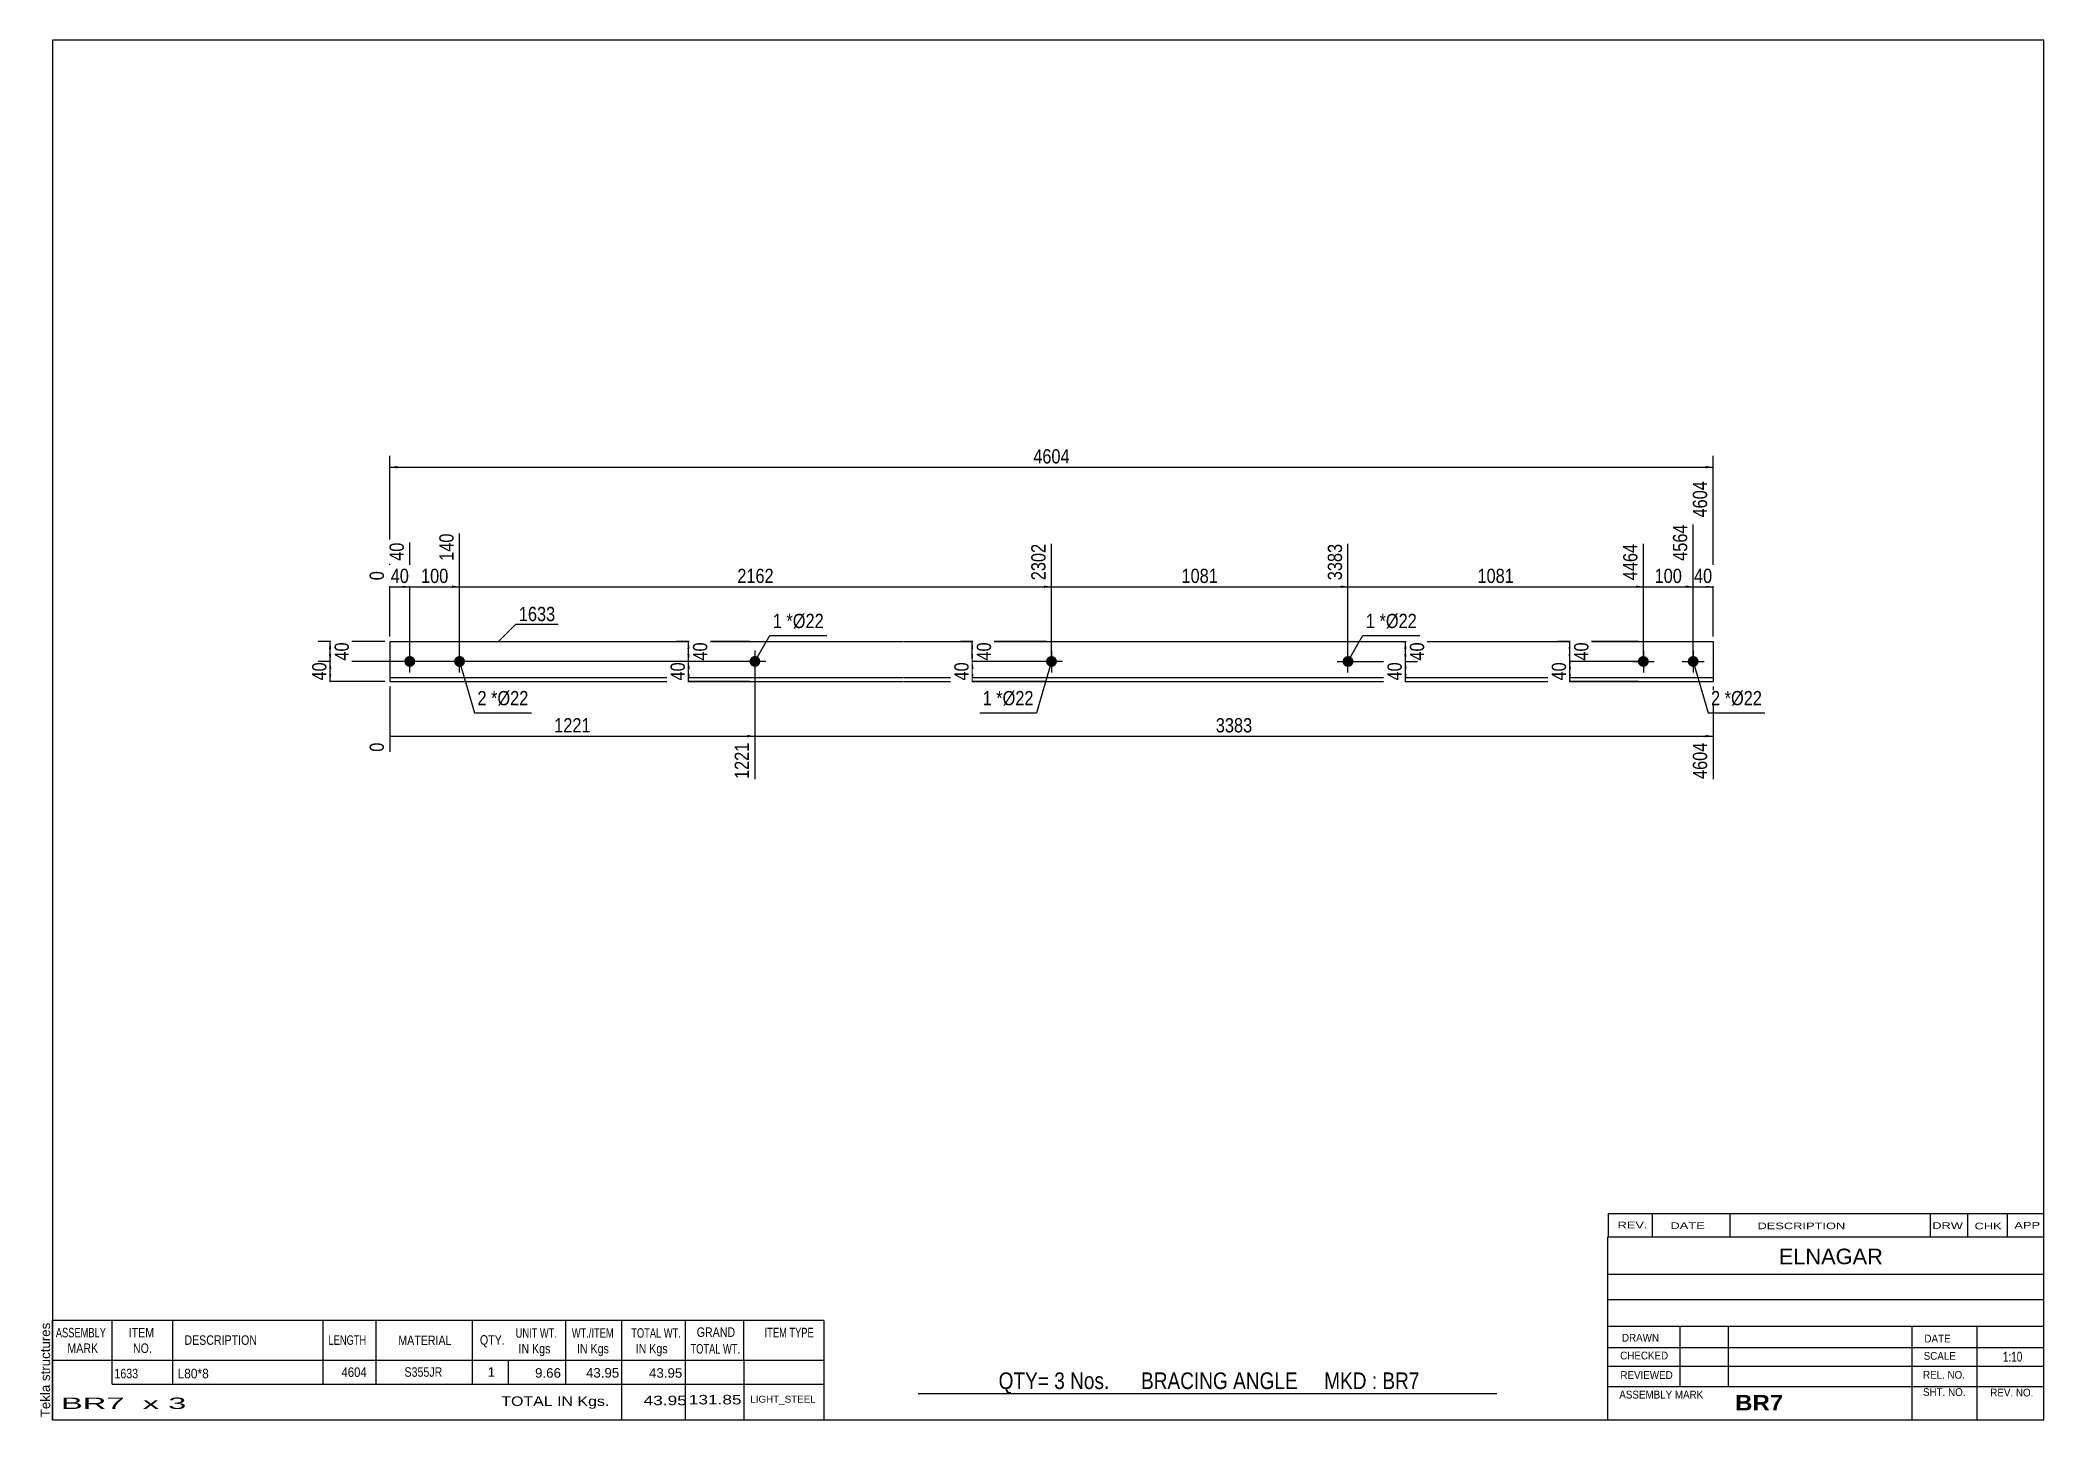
# Model space of a CAD drawing. Header units: millimetres. Extents: x 2 to 405, y 5 to 282.
import ezdxf

# ---------------------------------------------------------------- set-up
doc = ezdxf.new("R2010")
doc.units = ezdxf.units.MM
doc.styles.add('Arial', font='ARIAL.TTF', dxfattribs={"height": 0.2})
doc.styles.add('Arial Bold', font='ARIALBD.TTF', dxfattribs={"height": 0.2})
doc.styles.add('Arial Narrow', font='ARIALN.TTF', dxfattribs={"height": 0.2})

# ---------------------------------------------------------------- blocks, each defined once
blk = doc.blocks.new('Unknown-629094565-1764')
at = {"color": 5, "linetype": 'Continuous'}
for p, q in [((405, 282), (5, 282)), ((5, 282), (5, 5)), ((405, 5), (405, 282)), ((5, 5), (405, 5))]:
    blk.add_line(p, q, dxfattribs=at)
at = {"color": 174, "linetype": 'Continuous', "style": 'Arial'}
blk.add_text('Tekla structures', height=1.9102, rotation=90, dxfattribs=at).set_placement((4.5, 5.5))
blk = doc.blocks.new('Bolt-629094565-1280 - 1228')
at = {"linetype": 'Continuous'}
blk.add_hatch(color=3, dxfattribs=at).paths.add_polyline_path([(147.18, 157.25, -1), (144.98, 157.25, -1)])
at = {"color": 3, "linetype": 'Continuous'}
for p, q in [((148.28, 157.25), (143.88, 157.25)), ((146.08, 159.45), (146.08, 155.05))]:
    blk.add_line(p, q, dxfattribs=at)
blk = doc.blocks.new('Bolt-629094565-1279 - 1228')
at = {"linetype": 'Continuous'}
blk.add_hatch(color=3, dxfattribs=at).paths.add_polyline_path([(206.75, 157.25, -1), (204.55, 157.25, -1)])
at = {"color": 3, "linetype": 'Continuous'}
for p, q in [((207.85, 157.25), (203.45, 157.25)), ((205.65, 159.45), (205.65, 155.05))]:
    blk.add_line(p, q, dxfattribs=at)
blk = doc.blocks.new('Part-629094565-1275 - 1228')
at = {"color": 2, "linetype": 'Continuous'}
for p, q in [((72.75, 161.25), (116.25, 161.25)), ((72.75, 161.25), (72.75, 154.05)), ((116.35, 161.25), (175.81, 161.25)), ((175.91, 161.25), (235.38, 161.25)), ((235.48, 161.25), (294.94, 161.25)), ((295.04, 161.25), (338.54, 161.25)), ((338.54, 161.25), (338.54, 154.05)), ((72.75, 154.05), (72.75, 153.25)), ((72.75, 154.05), (116.25, 154.05)), ((72.75, 153.25), (116.25, 153.25)), ((116.35, 154.05), (175.81, 154.05)), ((116.35, 153.25), (175.81, 153.25)), ((175.91, 154.05), (235.38, 154.05)), ((175.91, 153.25), (235.38, 153.25)), ((235.48, 154.05), (294.94, 154.05)), ((235.48, 153.25), (294.94, 153.25)), ((295.04, 154.05), (338.54, 154.05)), ((295.04, 153.25), (338.54, 153.25)), ((338.54, 154.05), (338.54, 153.25))]:
    blk.add_line(p, q, dxfattribs=at)
blk = doc.blocks.new('Bolt-629094565-1276 - 1228')
at = {"linetype": 'Continuous'}
for points in [[(324.54, 158.35, -1), (324.54, 156.15, -1)], [(334.54, 158.35, -1), (334.54, 156.15, -1)]]:
    blk.add_hatch(color=3, dxfattribs=at).paths.add_polyline_path(points)
at = {"color": 3, "linetype": 'Continuous'}
for p, q in [((322.34, 157.25), (326.74, 157.25)), ((324.54, 159.45), (324.54, 155.05)), ((332.34, 157.25), (336.74, 157.25)), ((334.54, 159.45), (334.54, 155.05))]:
    blk.add_line(p, q, dxfattribs=at)
blk = doc.blocks.new('Bolt-629094565-1277 - 1228')
at = {"linetype": 'Continuous'}
for points in [[(76.75, 156.15, -1), (76.75, 158.35, -1)], [(86.75, 156.15, -1), (86.75, 158.35, -1)]]:
    blk.add_hatch(color=3, dxfattribs=at).paths.add_polyline_path(points)
at = {"color": 3, "linetype": 'Continuous'}
for p, q in [((78.95, 157.25), (74.55, 157.25)), ((76.75, 155.05), (76.75, 159.45)), ((88.95, 157.25), (84.55, 157.25)), ((86.75, 155.05), (86.75, 159.45))]:
    blk.add_line(p, q, dxfattribs=at)
blk = doc.blocks.new('Bolt-629094565-1278 - 1228')
at = {"linetype": 'Continuous'}
blk.add_hatch(color=3, dxfattribs=at).paths.add_polyline_path([(264.11, 157.25, -1), (266.31, 157.25, -1)])
at = {"color": 3, "linetype": 'Continuous'}
for p, q in [((263.01, 157.25), (267.41, 157.25)), ((265.21, 155.05), (265.21, 159.45))]:
    blk.add_line(p, q, dxfattribs=at)
blk = doc.blocks.new('StraightDimension-629094565-1334 - 1228')
at = {"linetype": 'Continuous'}
blk.add_hatch(color=7, dxfattribs=at).paths.add_polyline_path([(263.71, 172.5), (265.21, 172.25), (263.71, 172)])
at = {"color": 7, "linetype": 'Continuous'}
for p, q in [((205.65, 158.25), (205.65, 180.86)), ((265.21, 158.25), (265.21, 180.86)), ((205.65, 172.25), (265.21, 172.25))]:
    blk.add_line(p, q, dxfattribs=at)
at = {"color": 0, "linetype": 'Continuous'}
blk.add_wipeout([(264.61, 181.46), (260.41, 181.46), (260.41, 172.95), (264.61, 172.95)], dxfattribs=at)
at = {"color": 0}
blk.add_wipeout([(239.68, 172.4), (239.68, 176.6), (231.17, 176.6), (231.17, 172.4)], dxfattribs=at)
at = {"color": 3, "linetype": 'Continuous', "style": 'Arial Narrow'}
blk.add_text('3383', height=2.863, rotation=90.0002, dxfattribs=at).set_placement((264.01, 173.55))
at = {"color": 3, "style": 'Arial Narrow'}
blk.add_text('1081', height=2.863, dxfattribs=at).set_placement((231.77, 173))
blk = doc.blocks.new('StraightDimension-629094565-1314 - 1228')
at = {"linetype": 'Continuous'}
for points in [[(60.5, 155.75), (60.75, 157.25), (61, 155.75)], [(61, 154.75), (60.75, 153.25), (60.5, 154.75)]]:
    blk.add_hatch(color=7, dxfattribs=at).paths.add_polyline_path(points)
at = {"color": 7, "linetype": 'Continuous'}
for p, q in [((145.08, 157.25), (58.5, 157.25)), ((60.75, 153.25), (60.75, 157.25)), ((71.75, 153.25), (58.5, 153.25))]:
    blk.add_line(p, q, dxfattribs=at)
at = {"color": 0}
blk.add_wipeout([(60.6, 157.68), (56.4, 157.68), (56.4, 152.82), (60.6, 152.82)], dxfattribs=at)
at = {"color": 3, "style": 'Arial Narrow'}
blk.add_text('40', height=2.863, rotation=90.0002, dxfattribs=at).set_placement((60, 153.42))
blk = doc.blocks.new('StraightDimension-629094565-1288 - 1228')
at = {"linetype": 'Continuous'}
for points in [[(276.5, 159.75), (276.75, 161.25), (277, 159.75)], [(277, 158.75), (276.75, 157.25), (276.5, 158.75)]]:
    blk.add_hatch(color=7, dxfattribs=at).paths.add_polyline_path(points)
at = {"color": 7, "linetype": 'Continuous'}
for p, q in [((266.21, 161.25), (279, 161.25)), ((276.75, 157.25), (276.75, 161.25)), ((266.21, 157.25), (279, 157.25))]:
    blk.add_line(p, q, dxfattribs=at)
at = {"color": 0}
blk.add_wipeout([(281.1, 161.68), (276.9, 161.68), (276.9, 156.82), (281.1, 156.82)], dxfattribs=at)
at = {"color": 3, "style": 'Arial Narrow'}
blk.add_text('40', height=2.863, rotation=90.0002, dxfattribs=at).set_placement((280.5, 157.42))
blk = doc.blocks.new('StraightDimension-629094565-1289 - 1228')
at = {"linetype": 'Continuous'}
for points in [[(276.5, 155.75), (276.75, 157.25), (277, 155.75)], [(277, 154.75), (276.75, 153.25), (276.5, 154.75)]]:
    blk.add_hatch(color=7, dxfattribs=at).paths.add_polyline_path(points)
at = {"color": 7, "linetype": 'Continuous'}
for p, q in [((266.21, 157.25), (279.15, 157.25)), ((276.75, 153.25), (276.75, 157.25)), ((266.21, 153.25), (279.15, 153.25))]:
    blk.add_line(p, q, dxfattribs=at)
at = {"color": 0}
blk.add_wipeout([(276.6, 157.68), (272.4, 157.68), (272.4, 152.82), (276.6, 152.82)], dxfattribs=at)
at = {"color": 3, "style": 'Arial Narrow'}
blk.add_text('40', height=2.863, rotation=90.0002, dxfattribs=at).set_placement((276, 153.42))
blk = doc.blocks.new('StraightDimension-629094565-1297 - 1228')
at = {"linetype": 'Continuous'}
for points in [[(189.5, 159.75), (189.75, 161.25), (190, 159.75)], [(190, 158.75), (189.75, 157.25), (189.5, 158.75)]]:
    blk.add_hatch(color=7, dxfattribs=at).paths.add_polyline_path(points)
at = {"color": 7, "linetype": 'Continuous'}
for p, q in [((204.65, 161.25), (187.35, 161.25)), ((189.75, 157.25), (189.75, 161.25)), ((204.65, 157.25), (187.35, 157.25))]:
    blk.add_line(p, q, dxfattribs=at)
at = {"color": 0}
blk.add_wipeout([(194.1, 161.68), (189.9, 161.68), (189.9, 156.82), (194.1, 156.82)], dxfattribs=at)
at = {"color": 3, "style": 'Arial Narrow'}
blk.add_text('40', height=2.863, rotation=90.0002, dxfattribs=at).set_placement((193.5, 157.42))
blk = doc.blocks.new('StraightDimension-629094565-1298 - 1228')
at = {"linetype": 'Continuous'}
for points in [[(189.5, 155.75), (189.75, 157.25), (190, 155.75)], [(190, 154.75), (189.75, 153.25), (189.5, 154.75)]]:
    blk.add_hatch(color=7, dxfattribs=at).paths.add_polyline_path(points)
at = {"color": 7, "linetype": 'Continuous'}
for p, q in [((204.65, 157.25), (187.5, 157.25)), ((189.75, 153.25), (189.75, 157.25)), ((204.65, 153.25), (187.5, 153.25))]:
    blk.add_line(p, q, dxfattribs=at)
at = {"color": 0}
blk.add_wipeout([(189.6, 157.68), (185.4, 157.68), (185.4, 152.82), (189.6, 152.82)], dxfattribs=at)
at = {"color": 3, "style": 'Arial Narrow'}
blk.add_text('40', height=2.863, rotation=90.0002, dxfattribs=at).set_placement((189, 153.42))
blk = doc.blocks.new('StraightDimension-629094565-1369 - 1228')
at = {"linetype": 'Continuous'}
for points in [[(74.25, 196), (72.75, 196.25), (74.25, 196.5)], [(337.04, 196.5), (338.54, 196.25), (337.04, 196)]]:
    blk.add_hatch(color=7, dxfattribs=at).paths.add_polyline_path(points)
at = {"color": 7, "linetype": 'Continuous'}
for p, q in [((72.75, 162.25), (72.75, 198.5)), ((338.54, 162.25), (338.54, 198.5)), ((72.75, 196.25), (338.54, 196.25))]:
    blk.add_line(p, q, dxfattribs=at)
at = {"color": 0}
blk.add_wipeout([(209.9, 196.4), (209.9, 200.6), (201.39, 200.6), (201.39, 196.4)], dxfattribs=at)
at = {"color": 3, "style": 'Arial Narrow'}
blk.add_text('4604', height=2.863, dxfattribs=at).set_placement((201.99, 197))
blk = doc.blocks.new('StraightDimension-629094565-1305 - 1228')
at = {"linetype": 'Continuous'}
for points in [[(132.5, 159.75), (132.75, 161.25), (133, 159.75)], [(133, 158.75), (132.75, 157.25), (132.5, 158.75)]]:
    blk.add_hatch(color=7, dxfattribs=at).paths.add_polyline_path(points)
at = {"color": 7, "linetype": 'Continuous'}
for p, q in [((145.08, 161.25), (130.35, 161.25)), ((132.75, 157.25), (132.75, 161.25)), ((145.08, 157.25), (130.35, 157.25))]:
    blk.add_line(p, q, dxfattribs=at)
at = {"color": 0}
blk.add_wipeout([(137.1, 161.68), (132.9, 161.68), (132.9, 156.82), (137.1, 156.82)], dxfattribs=at)
at = {"color": 3, "style": 'Arial Narrow'}
blk.add_text('40', height=2.863, rotation=90.0002, dxfattribs=at).set_placement((136.5, 157.42))
blk = doc.blocks.new('StraightDimension-629094565-1306 - 1228')
at = {"linetype": 'Continuous'}
for points in [[(132.5, 155.75), (132.75, 157.25), (133, 155.75)], [(133, 154.75), (132.75, 153.25), (132.5, 154.75)]]:
    blk.add_hatch(color=7, dxfattribs=at).paths.add_polyline_path(points)
at = {"color": 7, "linetype": 'Continuous'}
for p, q in [((145.08, 157.25), (130.5, 157.25)), ((132.75, 153.25), (132.75, 157.25)), ((145.08, 153.25), (130.5, 153.25))]:
    blk.add_line(p, q, dxfattribs=at)
at = {"color": 0}
blk.add_wipeout([(132.6, 157.68), (128.4, 157.68), (128.4, 152.82), (132.6, 152.82)], dxfattribs=at)
at = {"color": 3, "style": 'Arial Narrow'}
blk.add_text('40', height=2.863, rotation=90.0002, dxfattribs=at).set_placement((132, 153.42))
blk = doc.blocks.new('StraightDimension-629094565-1313 - 1228')
at = {"linetype": 'Continuous'}
for points in [[(60.5, 159.75), (60.75, 161.25), (61, 159.75)], [(61, 158.75), (60.75, 157.25), (60.5, 158.75)]]:
    blk.add_hatch(color=7, dxfattribs=at).paths.add_polyline_path(points)
at = {"color": 7, "linetype": 'Continuous'}
for p, q in [((71.75, 161.25), (58.35, 161.25)), ((60.75, 157.25), (60.75, 161.25)), ((145.08, 157.25), (58.35, 157.25))]:
    blk.add_line(p, q, dxfattribs=at)
at = {"color": 0}
blk.add_wipeout([(65.1, 161.68), (60.9, 161.68), (60.9, 156.82), (65.1, 156.82)], dxfattribs=at)
at = {"color": 3, "style": 'Arial Narrow'}
blk.add_text('40', height=2.863, rotation=90.0002, dxfattribs=at).set_placement((64.5, 157.42))
blk = doc.blocks.new('StraightDimension-629094565-1323 - 1228')
at = {"linetype": 'Continuous'}
for points in [[(309.5, 159.75), (309.75, 161.25), (310, 159.75)], [(310, 158.75), (309.75, 157.25), (309.5, 158.75)]]:
    blk.add_hatch(color=7, dxfattribs=at).paths.add_polyline_path(points)
at = {"color": 7, "linetype": 'Continuous'}
for p, q in [((323.54, 161.25), (307.35, 161.25)), ((309.75, 157.25), (309.75, 161.25)), ((323.54, 157.25), (307.35, 157.25))]:
    blk.add_line(p, q, dxfattribs=at)
at = {"color": 0}
blk.add_wipeout([(314.1, 161.68), (309.9, 161.68), (309.9, 156.82), (314.1, 156.82)], dxfattribs=at)
at = {"color": 3, "style": 'Arial Narrow'}
blk.add_text('40', height=2.863, rotation=90.0002, dxfattribs=at).set_placement((313.5, 157.42))
blk = doc.blocks.new('StraightDimension-629094565-1324 - 1228')
at = {"linetype": 'Continuous'}
for points in [[(309.5, 155.75), (309.75, 157.25), (310, 155.75)], [(310, 154.75), (309.75, 153.25), (309.5, 154.75)]]:
    blk.add_hatch(color=7, dxfattribs=at).paths.add_polyline_path(points)
at = {"color": 7, "linetype": 'Continuous'}
for p, q in [((323.54, 157.25), (307.5, 157.25)), ((309.75, 153.25), (309.75, 157.25)), ((323.54, 153.25), (307.5, 153.25))]:
    blk.add_line(p, q, dxfattribs=at)
at = {"color": 0}
blk.add_wipeout([(309.6, 157.68), (305.4, 157.68), (305.4, 152.82), (309.6, 152.82)], dxfattribs=at)
at = {"color": 3, "style": 'Arial Narrow'}
blk.add_text('40', height=2.863, rotation=90.0002, dxfattribs=at).set_placement((309, 153.42))
blk = doc.blocks.new('StraightDimension-629094565-1331 - 1228')
at = {"linetype": 'Continuous'}
blk.add_hatch(color=7, dxfattribs=at).paths.add_polyline_path([(337.04, 172.5), (338.54, 172.25), (337.04, 172)])
at = {"color": 7, "linetype": 'Continuous'}
for p, q in [((338.54, 162.25), (338.54, 193.46)), ((334.54, 158.25), (334.54, 184.76)), ((334.54, 172.25), (338.54, 172.25))]:
    blk.add_line(p, q, dxfattribs=at)
at = {"color": 0, "linetype": 'Continuous'}
blk.add_wipeout([(337.94, 194.06), (333.74, 194.06), (333.74, 185.55), (337.94, 185.55)], dxfattribs=at)
at = {"color": 0}
blk.add_wipeout([(338.97, 172.4), (338.97, 176.6), (334.11, 176.6), (334.11, 172.4)], dxfattribs=at)
at = {"color": 3, "linetype": 'Continuous', "style": 'Arial Narrow'}
blk.add_text('4604', height=2.863, rotation=90.0002, dxfattribs=at).set_placement((337.34, 186.15))
at = {"color": 3, "style": 'Arial Narrow'}
blk.add_text('40', height=2.863, dxfattribs=at).set_placement((334.71, 173))
blk = doc.blocks.new('StraightDimension-629094565-1332 - 1228')
at = {"linetype": 'Continuous'}
blk.add_hatch(color=7, dxfattribs=at).paths.add_polyline_path([(333.04, 172.5), (334.54, 172.25), (333.04, 172)])
at = {"color": 7, "linetype": 'Continuous'}
for p, q in [((334.54, 158.25), (334.54, 184.76)), ((324.54, 158.25), (324.54, 180.86)), ((324.54, 172.25), (334.54, 172.25))]:
    blk.add_line(p, q, dxfattribs=at)
at = {"color": 0}
blk.add_wipeout([(332.88, 172.4), (332.88, 176.6), (326.2, 176.6), (326.2, 172.4)], dxfattribs=at)
at = {"color": 0, "linetype": 'Continuous'}
blk.add_wipeout([(333.94, 185.36), (329.74, 185.36), (329.74, 176.85), (333.94, 176.85)], dxfattribs=at)
at = {"color": 3, "linetype": 'Continuous', "style": 'Arial Narrow'}
blk.add_text('4564', height=2.863, rotation=90.0002, dxfattribs=at).set_placement((333.34, 177.45))
at = {"color": 3, "style": 'Arial Narrow'}
blk.add_text('100', height=2.863, dxfattribs=at).set_placement((326.8, 173))
blk = doc.blocks.new('StraightDimension-629094565-1333 - 1228')
at = {"linetype": 'Continuous'}
blk.add_hatch(color=7, dxfattribs=at).paths.add_polyline_path([(323.04, 172.5), (324.54, 172.25), (323.04, 172)])
at = {"color": 7, "linetype": 'Continuous'}
for p, q in [((265.21, 158.25), (265.21, 180.86)), ((324.54, 158.25), (324.54, 180.86)), ((265.21, 172.25), (324.54, 172.25))]:
    blk.add_line(p, q, dxfattribs=at)
at = {"color": 0, "linetype": 'Continuous'}
blk.add_wipeout([(323.94, 181.46), (319.74, 181.46), (319.74, 172.95), (323.94, 172.95)], dxfattribs=at)
at = {"color": 0}
blk.add_wipeout([(299.13, 172.4), (299.13, 176.6), (290.62, 176.6), (290.62, 172.4)], dxfattribs=at)
at = {"color": 3, "linetype": 'Continuous', "style": 'Arial Narrow'}
blk.add_text('4464', height=2.863, rotation=90.0002, dxfattribs=at).set_placement((323.34, 173.55))
at = {"color": 3, "style": 'Arial Narrow'}
blk.add_text('1081', height=2.863, dxfattribs=at).set_placement((291.22, 173))
blk = doc.blocks.new('StraightDimension-629094565-1335 - 1228')
at = {"linetype": 'Continuous'}
blk.add_hatch(color=7, dxfattribs=at).paths.add_polyline_path([(204.15, 172.5), (205.65, 172.25), (204.15, 172)])
at = {"color": 7, "linetype": 'Continuous'}
for p, q in [((86.75, 158.25), (86.75, 182.93)), ((205.65, 158.25), (205.65, 180.86)), ((86.75, 172.25), (205.65, 172.25))]:
    blk.add_line(p, q, dxfattribs=at)
at = {"color": 0, "linetype": 'Continuous'}
blk.add_wipeout([(205.05, 181.46), (200.85, 181.46), (200.85, 172.95), (205.05, 172.95)], dxfattribs=at)
at = {"color": 0}
blk.add_wipeout([(150.45, 172.4), (150.45, 176.6), (141.94, 176.6), (141.94, 172.4)], dxfattribs=at)
at = {"color": 3, "linetype": 'Continuous', "style": 'Arial Narrow'}
blk.add_text('2302', height=2.863, rotation=90.0002, dxfattribs=at).set_placement((204.45, 173.55))
at = {"color": 3, "style": 'Arial Narrow'}
blk.add_text('2162', height=2.863, dxfattribs=at).set_placement((142.54, 173))
blk = doc.blocks.new('StraightDimension-629094565-1336 - 1228')
at = {"linetype": 'Continuous'}
blk.add_hatch(color=7, dxfattribs=at).paths.add_polyline_path([(85.25, 172.5), (86.75, 172.25), (85.25, 172)])
at = {"color": 7, "linetype": 'Continuous'}
for p, q in [((86.75, 158.25), (86.75, 182.93)), ((76.75, 158.25), (76.75, 181.11)), ((76.75, 172.25), (86.75, 172.25))]:
    blk.add_line(p, q, dxfattribs=at)
at = {"color": 0}
blk.add_wipeout([(85.09, 172.4), (85.09, 176.6), (78.41, 176.6), (78.41, 172.4)], dxfattribs=at)
at = {"color": 0, "linetype": 'Continuous'}
blk.add_wipeout([(86.15, 183.53), (81.95, 183.53), (81.95, 176.85), (86.15, 176.85)], dxfattribs=at)
at = {"color": 3, "linetype": 'Continuous', "style": 'Arial Narrow'}
blk.add_text('140', height=2.863, rotation=90.0002, dxfattribs=at).set_placement((85.55, 177.45))
at = {"color": 3, "style": 'Arial Narrow'}
blk.add_text('100', height=2.863, dxfattribs=at).set_placement((79.01, 173))
blk = doc.blocks.new('StraightDimension-629094565-1337 - 1228')
at = {"linetype": 'Continuous'}
blk.add_hatch(color=7, dxfattribs=at).paths.add_polyline_path([(75.25, 172.5), (76.75, 172.25), (75.25, 172)])
at = {"color": 7, "linetype": 'Continuous'}
for p, q in [((76.75, 158.25), (76.75, 181.11)), ((72.75, 162.25), (72.75, 175.38)), ((72.75, 172.25), (76.75, 172.25))]:
    blk.add_line(p, q, dxfattribs=at)
at = {"color": 0}
blk.add_wipeout([(77.18, 172.4), (77.18, 176.6), (72.32, 176.6), (72.32, 172.4)], dxfattribs=at)
at = {"color": 0, "linetype": 'Continuous'}
blk.add_wipeout([(76.15, 181.71), (71.95, 181.71), (71.95, 176.85), (76.15, 176.85)], dxfattribs=at)
blk.add_wipeout([(72.15, 175.98), (67.95, 175.98), (67.95, 172.95), (72.15, 172.95)], dxfattribs=at)
at = {"color": 3, "linetype": 'Continuous', "style": 'Arial Narrow'}
for s, height, p in [('40', 2.863, (75.55, 177.45)), ('0', 2.86, (71.55, 173.55))]:
    blk.add_text(s, height=height, rotation=90.0002, dxfattribs=at).set_placement(p)
at = {"color": 3, "style": 'Arial Narrow'}
blk.add_text('40', height=2.863, dxfattribs=at).set_placement((72.92, 173))
blk = doc.blocks.new('StraightDimension-629094565-1359 - 1228')
at = {"linetype": 'Continuous'}
blk.add_hatch(color=7, dxfattribs=at).paths.add_polyline_path([(337.04, 142.5), (338.54, 142.25), (337.04, 142)])
at = {"color": 7, "linetype": 'Continuous'}
for p, q in [((146.08, 156.25), (146.08, 133.64)), ((338.54, 152.25), (338.54, 133.64)), ((146.08, 142.25), (338.54, 142.25))]:
    blk.add_line(p, q, dxfattribs=at)
at = {"color": 0}
blk.add_wipeout([(246.57, 142.4), (246.57, 146.6), (238.06, 146.6), (238.06, 142.4)], dxfattribs=at)
at = {"color": 0, "linetype": 'Continuous'}
blk.add_wipeout([(337.94, 141.55), (333.74, 141.55), (333.74, 133.04), (337.94, 133.04)], dxfattribs=at)
at = {"color": 3, "style": 'Arial Narrow'}
blk.add_text('3383', height=2.863, dxfattribs=at).set_placement((238.66, 143))
at = {"color": 3, "linetype": 'Continuous', "style": 'Arial Narrow'}
blk.add_text('4604', height=2.863, rotation=90.0002, dxfattribs=at).set_placement((337.34, 133.64))
blk = doc.blocks.new('StraightDimension-629094565-1360 - 1228')
at = {"linetype": 'Continuous'}
blk.add_hatch(color=7, dxfattribs=at).paths.add_polyline_path([(144.58, 142.5), (146.08, 142.25), (144.58, 142)])
at = {"color": 7, "linetype": 'Continuous'}
for p, q in [((146.08, 156.25), (146.08, 133.64)), ((72.75, 152.25), (72.75, 139.12)), ((72.75, 142.25), (146.08, 142.25))]:
    blk.add_line(p, q, dxfattribs=at)
at = {"color": 0}
blk.add_wipeout([(113.67, 142.4), (113.67, 146.6), (105.16, 146.6), (105.16, 142.4)], dxfattribs=at)
at = {"color": 0, "linetype": 'Continuous'}
for points in [[(72.15, 141.55), (67.95, 141.55), (67.95, 138.52), (72.15, 138.52)], [(145.48, 141.55), (141.28, 141.55), (141.28, 133.04), (145.48, 133.04)]]:
    blk.add_wipeout(points, dxfattribs=at)
at = {"color": 3, "style": 'Arial Narrow'}
blk.add_text('1221', height=2.863, dxfattribs=at).set_placement((105.76, 143))
at = {"color": 3, "linetype": 'Continuous', "style": 'Arial Narrow'}
for s, height, p in [('0', 2.86, (71.55, 139.12)), ('1221', 2.863, (144.88, 133.64))]:
    blk.add_text(s, height=height, rotation=90.0002, dxfattribs=at).set_placement(p)
blk = doc.blocks.new('CBS_BOM-629094565-2006')
at = {"color": 7, "linetype": 'Continuous'}
for p, q in [((4.97, 16.97), (4.97, 24.97)), ((4.97, 24.97), (159.89, 24.97)), ((16.97, 16.97), (16.97, 24.97)), ((29.16, 16.97), (29.16, 24.97)), ((59.32, 16.97), (59.32, 24.97)), ((70, 16.97), (70, 24.97)), ((89.32, 16.97), (89.32, 24.97)), ((108.12, 16.97), (108.12, 24.97)), ((119.33, 16.97), (119.33, 24.97)), ((132.12, 16.97), (132.12, 24.97)), ((143.87, 16.97), (143.87, 24.97)), ((159.89, 24.96), (159.89, 16.98)), ((4.97, 16.97), (159.89, 16.97)), ((4.97, 12.17), (4.97, 16.97)), ((16.97, 12.17), (16.97, 16.97)), ((29.16, 12.17), (29.16, 16.97)), ((59.32, 12.17), (59.32, 16.97)), ((70, 12.17), (70, 16.97)), ((89.32, 12.17), (89.32, 16.97)), ((96.58, 12.17), (96.58, 16.97)), ((108.12, 12.17), (108.12, 16.97)), ((119.33, 12.17), (119.33, 16.97)), ((132.12, 12.17), (132.12, 16.97)), ((143.89, 12.17), (143.89, 16.97)), ((159.89, 16.97), (159.89, 12.17)), ((4.97, 4.97), (4.97, 12.15)), ((16.97, 12.17), (159.89, 12.17)), ((119.33, 4.97), (119.33, 12.15)), ((132.12, 4.97), (132.12, 12.15)), ((143.93, 4.97), (143.93, 12.15)), ((159.89, 12.17), (159.89, 4.97)), ((4.97, 4.97), (159.89, 4.97))]:
    blk.add_line(p, q, dxfattribs=at)
at = {"color": 3, "linetype": 'Continuous', "style": 'Arial'}
for s, height, width, p in [('ASSEMBLY', 1.91, 0.7, (5.65, 21.54)), ('MARK', 1.91, 0.8, (7.97, 18.41)), ('ITEM', 1.91, 0.8, (20.3, 21.54)), ('NO.', 1.91, 0.8, (21.15, 18.41)), ('DESCRIPTION', 1.9102, 0.8, (31.48, 20.04)), ('LENGTH', 1.91, 0.7, (60.43, 20.04)), ('MATERIAL', 1.91, 0.8, (74.45, 19.99)), ('QTY.', 1.91, 0.8, (90.84, 20.07)), ('UNIT WT.', 1.91, 0.7, (98.01, 21.47)), ('IN Kgs', 1.91, 0.8, (98.59, 18.33)), ('WT./ITEM', 1.91, 0.7, (109.3, 21.47)), ('IN Kgs', 1.91, 0.8, (110.34, 18.33)), ('TOTAL WT.', 1.91, 0.7, (121.24, 21.47)), ('IN Kgs', 1.91, 0.8, (122.13, 18.33)), ('TOTAL WT.', 1.91, 0.7, (133.13, 18.29)), ('GRAND', 1.91, 0.8, (134.39, 21.63)), ('ITEM TYPE', 1.91, 0.7, (148.03, 21.55))]:
    blk.add_text(s, height=height, dxfattribs=dict(at, width=width)).set_placement(p)
at = {"color": 7, "linetype": 'Continuous', "style": 'Arial'}
for s, width, p in [('1633', 0.8, (17.43, 13.32)), ('L80*8', 0.9, (30.1, 13.32)), ('4604', 0.85, (63.04, 13.6)), ('S355JR', 0.8, (75.69, 13.63))]:
    blk.add_text(s, height=1.91, dxfattribs=dict(at, width=width)).set_placement(p)
for s, p in [('1', (92.41, 13.63)), ('9.66', (101.92, 13.44)), ('43.95', (112.14, 13.47)), ('43.95', (124.81, 13.44))]:
    blk.add_text(s, height=1.91, dxfattribs=at).set_placement(p)
at = {"color": 6, "linetype": 'Continuous', "style": 'Arial'}
for s, height, width, p in [('BR7  x 3', 2.292, 2.05, (6.69, 7.16)), ('TOTAL IN Kgs.', 1.9102, 1.2, (95.13, 7.77)), ('43.95', 1.91, 1.3, (123.72, 7.92)), ('131.85', 1.91, 1.3, (132.79, 8.08))]:
    blk.add_text(s, height=height, dxfattribs=dict(at, width=width)).set_placement(p)
blk.add_text('LIGHT_STEEL', height=1.4135, dxfattribs=at).set_placement((145.14, 8.42))
blk = doc.blocks.new('CBS_CALLOFF-629094565-2007')
at = {"color": 7, "linetype": 'Continuous'}
blk.add_line((178.88, 10.27), (295.11, 10.25), dxfattribs=at)
at = {"color": 3, "linetype": 'Continuous', "style": 'Arial Narrow'}
blk.add_text('QTY= 3 Nos.      BRACING ANGLE     MKD : BR7', height=3.3405, dxfattribs=at).set_placement((195.03, 11.16))
blk = doc.blocks.new('CBS_NAME_BLOG-629094565-2008')
at = {"color": 7, "linetype": 'Continuous'}
for p, q in [((317.41, 41.75), (404.93, 41.75)), ((317.41, 5.04), (317.41, 41.75)), ((317.41, 34.21), (404.93, 34.21)), ((317.48, 29.16), (405, 29.16)), ((317.41, 23.79), (404.93, 23.79)), ((331.93, 11.68), (331.93, 23.78)), ((341.62, 11.71), (341.62, 23.78)), ((378.53, 5.04), (378.53, 23.77)), ((391.58, 5.04), (391.58, 23.78)), ((317.42, 19.49), (405, 19.51)), ((317.41, 15.74), (404.93, 15.74)), ((317.41, 11.7), (404.93, 11.7)), ((317.41, 5), (405, 5))]:
    blk.add_line(p, q, dxfattribs=at)
at = {"color": 3, "linetype": 'Continuous', "style": 'Arial'}
blk.add_text('ELNAGAR', height=3.133, dxfattribs=at).set_placement((351.73, 36.22))
at = {"color": 3, "linetype": 'Continuous'}
for s, height, style, width, p in [('DRAWN', 1.566, 'Arial', 0.9, (320.24, 20.68)), ('DATE', 1.566, 'Arial', 0.9, (381, 20.52)), ('CHECKED', 1.566, 'Arial', 0.9, (319.89, 17.11)), ('SCALE', 1.566, 'Arial', 0.9, (380.85, 17.04)), ('1:10', 1.957, 'Arial Narrow', 0.9, (396.74, 16.68)), ('REVIEWED', 1.566, 'Arial', 0.9, (319.93, 13.19)), ('REL. NO.', 1.566, 'Arial', 0.9, (380.71, 13.24)), ('ASSEMBLY MARK', 1.5663, 'Arial', 0.9, (319.71, 9.26)), ('BR7', 3.131, 'Arial Bold', 1.1, (342.99, 6.86)), ('SHT. NO.', 1.566, 'Arial', 0.9, (380.71, 9.77)), ('REV. NO.', 1.566, 'Arial', 0.9, (394.23, 9.68))]:
    blk.add_text(s, height=height, dxfattribs=dict(at, style=style, width=width)).set_placement(p)
blk = doc.blocks.new('CBS_REVISION-629094565-2009')
at = {"color": 7, "linetype": 'Continuous'}
for p, q in [((317.49, 46.38), (404.99, 46.38)), ((317.49, 46.38), (317.49, 41.75)), ((326.29, 46.38), (326.29, 41.75)), ((341.88, 46.38), (341.88, 41.81)), ((382.14, 46.38), (382.14, 41.75)), ((389.68, 46.38), (389.68, 41.75)), ((397.63, 46.38), (397.63, 41.75)), ((317.49, 41.75), (404.99, 41.75))]:
    blk.add_line(p, q, dxfattribs=at)
at = {"color": 7, "style": 'Arial Narrow', "width": 1.7}
for s, height, p in [('REV.', 1.326, (319.35, 43.43)), ('DATE', 1.326, (329.98, 43.31)), ('DESCRIPTION', 1.3257, (347.46, 43.26)), ('DRW', 1.326, (382.57, 43.32)), ('CHK', 1.326, (391.06, 43.23)), ('APP', 1.326, (399.06, 43.38))]:
    blk.add_text(s, height=height, dxfattribs=at).set_placement(p)
blk = doc.blocks.new('Mark-629094565-1372 - 1228')
at = {"color": 0}
blk.add_wipeout([(105.97, 165.34), (105.97, 168.34), (98.66, 168.34), (98.66, 165.34)], dxfattribs=at)
blk.add_wipeout([(105.97, 165.34), (105.97, 168.34), (98.66, 168.34), (98.66, 165.34)], dxfattribs=at)
at = {"color": 7, "linetype": 'Continuous'}
for p, q in [((94.52, 161.2), (98.06, 164.74)), ((98.06, 164.74), (106.57, 164.74))]:
    blk.add_line(p, q, dxfattribs=at)
at = {"color": 3, "style": 'Arial Narrow'}
blk.add_text('1633', height=2.863, dxfattribs=at).set_placement((98.66, 165.34))
blk = doc.blocks.new('Mark-629094565-1378 - 1228')
at = {"color": 0}
blk.add_wipeout([(339.97, 148.45), (339.97, 151.45), (338.14, 151.45), (338.14, 148.45)], dxfattribs=at)
blk.add_wipeout([(339.97, 148.45), (339.97, 151.45), (338.14, 151.45), (338.14, 148.45)], dxfattribs=at)
at = {"color": 7, "linetype": 'Continuous'}
blk.add_line((334.54, 157.25), (337.54, 146.95), dxfattribs=at)
at = {"color": 0}
blk.add_wipeout([(342.15, 148.45), (342.15, 151.45), (340.87, 151.45), (340.87, 148.45)], dxfattribs=at)
blk.add_wipeout([(342.15, 148.45), (342.15, 151.45), (340.87, 151.45), (340.87, 148.45)], dxfattribs=at)
at = {"color": 3, "style": 'Arial Narrow'}
blk.add_text('2', height=2.86, dxfattribs=at).set_placement((338.14, 148.45))
at = {"color": 0}
blk.add_wipeout([(348.36, 148.45), (348.36, 151.45), (342.15, 151.45), (342.15, 148.45)], dxfattribs=at)
blk.add_wipeout([(348.36, 148.45), (348.36, 151.45), (342.15, 151.45), (342.15, 148.45)], dxfattribs=at)
at = {"color": 7, "linetype": 'Continuous'}
blk.add_line((337.54, 146.95), (348.96, 146.95), dxfattribs=at)
at = {"color": 3, "style": 'Arial Narrow'}
for s, height, p in [('*', 2.86, (340.87, 148.45)), ('Ø22', 2.863, (342.15, 148.45))]:
    blk.add_text(s, height=height, dxfattribs=at).set_placement(p)
blk = doc.blocks.new('Mark-629094565-1379 - 1228')
at = {"color": 0}
blk.add_wipeout([(92.18, 148.45), (92.18, 151.45), (90.35, 151.45), (90.35, 148.45)], dxfattribs=at)
blk.add_wipeout([(92.18, 148.45), (92.18, 151.45), (90.35, 151.45), (90.35, 148.45)], dxfattribs=at)
at = {"color": 7, "linetype": 'Continuous'}
blk.add_line((86.75, 157.25), (89.75, 146.95), dxfattribs=at)
at = {"color": 0}
blk.add_wipeout([(94.36, 148.45), (94.36, 151.45), (93.08, 151.45), (93.08, 148.45)], dxfattribs=at)
blk.add_wipeout([(94.36, 148.45), (94.36, 151.45), (93.08, 151.45), (93.08, 148.45)], dxfattribs=at)
at = {"color": 3, "style": 'Arial Narrow'}
blk.add_text('2', height=2.86, dxfattribs=at).set_placement((90.35, 148.45))
at = {"color": 0}
blk.add_wipeout([(100.57, 148.45), (100.57, 151.45), (94.36, 151.45), (94.36, 148.45)], dxfattribs=at)
blk.add_wipeout([(100.57, 148.45), (100.57, 151.45), (94.36, 151.45), (94.36, 148.45)], dxfattribs=at)
at = {"color": 7, "linetype": 'Continuous'}
blk.add_line((89.75, 146.95), (101.17, 146.95), dxfattribs=at)
at = {"color": 3, "style": 'Arial Narrow'}
for s, height, p in [('*', 2.86, (93.08, 148.45)), ('Ø22', 2.863, (94.36, 148.45))]:
    blk.add_text(s, height=height, dxfattribs=at).set_placement(p)
blk = doc.blocks.new('Mark-629094565-1380 - 1228')
at = {"color": 0}
blk.add_wipeout([(270.64, 163.95), (270.64, 166.95), (268.81, 166.95), (268.81, 163.95)], dxfattribs=at)
blk.add_wipeout([(270.64, 163.95), (270.64, 166.95), (268.81, 166.95), (268.81, 163.95)], dxfattribs=at)
at = {"color": 7, "linetype": 'Continuous'}
blk.add_line((265.21, 157.25), (268.21, 162.45), dxfattribs=at)
at = {"color": 0}
blk.add_wipeout([(272.82, 163.95), (272.82, 166.95), (271.54, 166.95), (271.54, 163.95)], dxfattribs=at)
blk.add_wipeout([(272.82, 163.95), (272.82, 166.95), (271.54, 166.95), (271.54, 163.95)], dxfattribs=at)
at = {"color": 3, "style": 'Arial Narrow'}
blk.add_text('1', height=2.86, dxfattribs=at).set_placement((268.81, 163.95))
at = {"color": 0}
blk.add_wipeout([(279.03, 163.95), (279.03, 166.95), (272.82, 166.95), (272.82, 163.95)], dxfattribs=at)
blk.add_wipeout([(279.03, 163.95), (279.03, 166.95), (272.82, 166.95), (272.82, 163.95)], dxfattribs=at)
at = {"color": 7, "linetype": 'Continuous'}
blk.add_line((268.21, 162.45), (279.63, 162.45), dxfattribs=at)
at = {"color": 3, "style": 'Arial Narrow'}
for s, height, p in [('*', 2.86, (271.54, 163.95)), ('Ø22', 2.863, (272.82, 163.95))]:
    blk.add_text(s, height=height, dxfattribs=at).set_placement(p)
blk = doc.blocks.new('Mark-629094565-1381 - 1228')
at = {"color": 0}
blk.add_wipeout([(193.65, 148.45), (193.65, 151.45), (191.83, 151.45), (191.83, 148.45)], dxfattribs=at)
blk.add_wipeout([(193.65, 148.45), (193.65, 151.45), (191.83, 151.45), (191.83, 148.45)], dxfattribs=at)
blk.add_wipeout([(195.83, 148.45), (195.83, 151.45), (194.55, 151.45), (194.55, 148.45)], dxfattribs=at)
blk.add_wipeout([(195.83, 148.45), (195.83, 151.45), (194.55, 151.45), (194.55, 148.45)], dxfattribs=at)
at = {"color": 3, "style": 'Arial Narrow'}
blk.add_text('1', height=2.86, dxfattribs=at).set_placement((191.83, 148.45))
at = {"color": 0}
blk.add_wipeout([(202.05, 148.45), (202.05, 151.45), (195.83, 151.45), (195.83, 148.45)], dxfattribs=at)
blk.add_wipeout([(202.05, 148.45), (202.05, 151.45), (195.83, 151.45), (195.83, 148.45)], dxfattribs=at)
at = {"color": 7, "linetype": 'Continuous'}
for p in [(205.65, 157.25), (191.23, 146.95)]:
    blk.add_line(p, (202.65, 146.95), dxfattribs=at)
at = {"color": 3, "style": 'Arial Narrow'}
for s, height, p in [('*', 2.86, (194.55, 148.45)), ('Ø22', 2.863, (195.83, 148.45))]:
    blk.add_text(s, height=height, dxfattribs=at).set_placement(p)
blk = doc.blocks.new('Mark-629094565-1382 - 1228')
at = {"color": 0}
blk.add_wipeout([(151.51, 163.95), (151.51, 166.95), (149.68, 166.95), (149.68, 163.95)], dxfattribs=at)
blk.add_wipeout([(151.51, 163.95), (151.51, 166.95), (149.68, 166.95), (149.68, 163.95)], dxfattribs=at)
at = {"color": 7, "linetype": 'Continuous'}
blk.add_line((146.08, 157.25), (149.08, 162.45), dxfattribs=at)
at = {"color": 0}
blk.add_wipeout([(153.69, 163.95), (153.69, 166.95), (152.41, 166.95), (152.41, 163.95)], dxfattribs=at)
blk.add_wipeout([(153.69, 163.95), (153.69, 166.95), (152.41, 166.95), (152.41, 163.95)], dxfattribs=at)
at = {"color": 3, "style": 'Arial Narrow'}
blk.add_text('1', height=2.86, dxfattribs=at).set_placement((149.68, 163.95))
at = {"color": 0}
blk.add_wipeout([(159.9, 163.95), (159.9, 166.95), (153.69, 166.95), (153.69, 163.95)], dxfattribs=at)
blk.add_wipeout([(159.9, 163.95), (159.9, 166.95), (153.69, 166.95), (153.69, 163.95)], dxfattribs=at)
at = {"color": 7, "linetype": 'Continuous'}
blk.add_line((149.08, 162.45), (160.5, 162.45), dxfattribs=at)
at = {"color": 3, "style": 'Arial Narrow'}
for s, height, p in [('*', 2.86, (152.41, 163.95)), ('Ø22', 2.863, (153.69, 163.95))]:
    blk.add_text(s, height=height, dxfattribs=at).set_placement(p)

msp = doc.modelspace()

# ---------------------------------------------------------------- block references
for name in ['Unknown-629094565-1764', 'Part-629094565-1275 - 1228', 'Bolt-629094565-1277 - 1228', 'Bolt-629094565-1280 - 1228', 'Bolt-629094565-1279 - 1228', 'Bolt-629094565-1278 - 1228', 'Bolt-629094565-1276 - 1228', 'CBS_REVISION-629094565-2009', 'CBS_NAME_BLOG-629094565-2008', 'CBS_BOM-629094565-2006', 'CBS_CALLOFF-629094565-2007']:
    msp.add_blockref(name, (0, 0))

# ---------------------------------------------------------------- next in the draw order: block references
for name in ['StraightDimension-629094565-1334 - 1228', 'StraightDimension-629094565-1314 - 1228']:
    msp.add_blockref(name, (0, 0))

# ---------------------------------------------------------------- next in the draw order: block references
for name in ['StraightDimension-629094565-1297 - 1228', 'StraightDimension-629094565-1288 - 1228']:
    msp.add_blockref(name, (0, 0))

# ---------------------------------------------------------------- next in the draw order: block references
for name in ['StraightDimension-629094565-1369 - 1228', 'StraightDimension-629094565-1298 - 1228', 'StraightDimension-629094565-1289 - 1228']:
    msp.add_blockref(name, (0, 0))

# ---------------------------------------------------------------- next in the draw order: block references
for name in ['StraightDimension-629094565-1331 - 1228', 'StraightDimension-629094565-1305 - 1228', 'StraightDimension-629094565-1323 - 1228']:
    msp.add_blockref(name, (0, 0))

# ---------------------------------------------------------------- next in the draw order: block references
for name in ['StraightDimension-629094565-1306 - 1228', 'StraightDimension-629094565-1324 - 1228']:
    msp.add_blockref(name, (0, 0))

# ---------------------------------------------------------------- next in the draw order: block references
for name in ['StraightDimension-629094565-1332 - 1228', 'StraightDimension-629094565-1313 - 1228']:
    msp.add_blockref(name, (0, 0))

# ---------------------------------------------------------------- next in the draw order: block references
for name in ['StraightDimension-629094565-1335 - 1228', 'StraightDimension-629094565-1333 - 1228']:
    msp.add_blockref(name, (0, 0))

# ---------------------------------------------------------------- next in the draw order: block references
for name in ['StraightDimension-629094565-1336 - 1228', 'Mark-629094565-1372 - 1228', 'StraightDimension-629094565-1359 - 1228']:
    msp.add_blockref(name, (0, 0))

# ---------------------------------------------------------------- next in the draw order: block references
for name in ['StraightDimension-629094565-1337 - 1228', 'Mark-629094565-1380 - 1228', 'Mark-629094565-1381 - 1228', 'Mark-629094565-1378 - 1228']:
    msp.add_blockref(name, (0, 0))

# ---------------------------------------------------------------- next in the draw order: block references
msp.add_blockref('StraightDimension-629094565-1360 - 1228', (0, 0))

# ---------------------------------------------------------------- next in the draw order: block references
for name in ['Mark-629094565-1382 - 1228', 'Mark-629094565-1379 - 1228']:
    msp.add_blockref(name, (0, 0))

doc.saveas('drawing.dxf')
